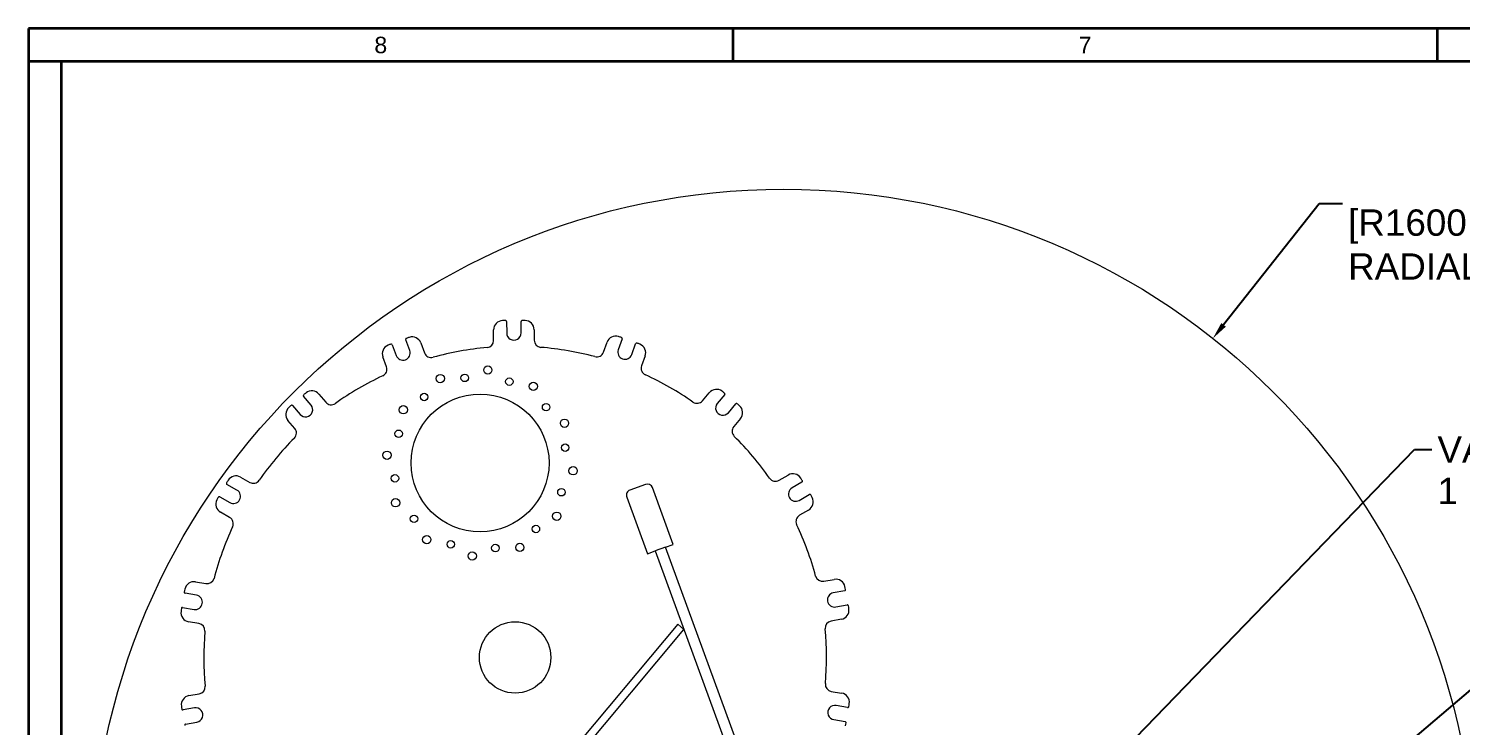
# Model space of a CAD drawing. Header units: inches. Extents: x 20 to 536, y 8 to 344.
# Drawn here: x 20 to 150.4, y 280.5 to 344 of the extents above; entities that cross this region are included whole.
import ezdxf

# ---------------------------------------------------------------- set-up
doc = ezdxf.new("R2010")
doc.units = ezdxf.units.IN
doc.header["$LTSCALE"] = 16
doc.header["$MEASUREMENT"] = 0
doc.layers.get('0').update_dxf_attribs({"lineweight": 25})
for name, color, linetype, lineweight in [('Border', 7, 'Continuous', 35), ('Dimension (ANSI)', 7, 'Continuous', 25), ('Symbol (ANSI)', 7, 'Continuous', 25), ('Visible', 7, 'Continuous', 18)]:
    doc.layers.add(name, color=color, linetype=linetype, lineweight=lineweight)
doc.styles.add('MEMCOR Medium', font='arial.ttf')
doc.styles.add('Standard A-B-C', font='arial.ttf')
doc.styles.add('Standard D-E', font='arial.ttf')
doc.dimstyles.new('Default (ANSI)', dxfattribs={"dimscale": 16, "dimtxt": 0.15, "dimasz": 0.098425, "dimexe": 0.125, "dimexo": 0.0625, "dimgap": 0.031496, "dimtad": 0, "dimtih": 1, "dimtoh": 1, "dimdec": 4, "dimrnd": 1e-08, "dimzin": 3, "dimdsep": 46, "dimlunit": 5, "dimtxsty": 'MEMCOR Medium', "dimcen": 0.09, "dimdle": 0.393701, "dimclrd": 256, "dimclre": 256, "dimclrt": 256, "dimadec": 0, "dimazin": 1, "dimtfac": 0.8, "dimtofl": 0, "dimtmove": 0, "dimatfit": 3, "dimfxl": 1, "dimfrac": 1, "dimtolj": 1, "dimtzin": 4, "dimlwd": -1, "dimlwe": -1, "dimarcsym": 0})
doc.dimstyles.new('Default (ANSI)$7', dxfattribs={"dimscale": 16, "dimtxt": 0.15, "dimasz": 0.098425, "dimexe": 0.125, "dimexo": 0.0625, "dimgap": 0.031496, "dimtad": 0, "dimtih": 1, "dimtoh": 1, "dimdec": 4, "dimrnd": 1e-08, "dimzin": 3, "dimdsep": 46, "dimlunit": 5, "dimtxsty": 'MEMCOR Medium', "dimcen": 0.09, "dimdle": 0.393701, "dimclrd": 256, "dimclre": 256, "dimclrt": 256, "dimadec": 0, "dimazin": 1, "dimtfac": 0.8, "dimtofl": 0, "dimtmove": 0, "dimatfit": 3, "dimfxl": 1, "dimfrac": 1, "dimtolj": 1, "dimtzin": 4, "dimlwd": -1, "dimlwe": -1, "dimarcsym": 0})
doc.dimstyles.new('in [mm] D-E NeptuneBenson$7', dxfattribs={"dimscale": 16, "dimtxt": 0.15, "dimasz": 0.098425, "dimexe": 0.125, "dimexo": 0.063, "dimgap": 0.031496, "dimtad": 0, "dimtih": 1, "dimtoh": 1, "dimdec": 4, "dimrnd": 1e-08, "dimzin": 3, "dimdsep": 46, "dimlunit": 5, "dimtxsty": 'Standard D-E', "dimcen": 0.09, "dimdle": 0.393701, "dimclrd": 256, "dimclre": 256, "dimclrt": 256, "dimadec": 1, "dimazin": 1, "dimtfac": 1, "dimtofl": 0, "dimtmove": 0, "dimatfit": 3, "dimfxl": 1, "dimfrac": 1, "dimtolj": 1, "dimtzin": 4, "dimlwd": -1, "dimlwe": -1, "dimarcsym": 0})

# ---------------------------------------------------------------- blocks, each defined once
blk = doc.blocks.new('Borders 22x34_D')
at = {"layer": 'Border'}
for p, q in [((33.5, 21.5), (1.25, 21.5)), ((1.25, 21.5), (1.25, 0.5)), ((5.2578, 21.5), (5.2578, 21.3125)), ((9.2656, 21.5), (9.2656, 21.3125)), ((33.3125, 21.3125), (1.25, 21.3125)), ((1.4375, 0.5), (1.4375, 21.3125))]:
    blk.add_line(p, q, dxfattribs=at)
at = {"layer": 'Border', "char_height": 0.094, "attachment_point": 5, "style": 'Standard A-B-C'}
for s, insert in [('\\fArial|b0|i0;{\\H0.0940;8}', (3.2539, 21.4062)), ('\\fArial|b0|i0;{\\H0.0940;7}', (7.2617, 21.4069))]:
    blk.add_mtext(s, dxfattribs=dict(at, insert=insert))
blk = doc.blocks.new('*D24')
at = {"layer": 'Defpoints', "color": 0, "transparency": 16777216}
for p in [(127.82, 315.78), (88.73, 266.37)]:
    blk.add_point(p, dxfattribs=at)
at = {"layer": 'Dimension (ANSI)', "transparency": 16777216}
for p, q in [((137.51, 328.03), (128.8, 317.01)), ((139.63, 328.03), (137.51, 328.03))]:
    blk.add_line(p, q, dxfattribs=at)
blk.add_solid([(128.59, 317.18), (129, 316.85), (127.82, 315.78)], dxfattribs=at)
at = {"layer": 'Dimension (ANSI)', "transparency": 16777216, "char_height": 2.4, "attachment_point": 1, "style": 'MEMCOR Medium'}
for s, insert in [('\\A1; \\fArial|b0|i0;R63 in', (160.8, 330.99)), ('\\A1;[R1600.2 mm]{\\P\\fArial|b0|i0;RADIAL CLEARANCE REQUIRED}', (140.13, 327.53))]:
    blk.add_mtext(s, dxfattribs=dict(at, insert=insert))

msp = doc.modelspace()

# ---------------------------------------------------------------- linework, layer by layer
at = {"layer": 'Visible', "linetype": 'Continuous', "lineweight": 18}
for p, q in [((63.52044, 317.31938), (63.52452, 316.26858)), ((64.83451, 316.27366), (64.83043, 317.32447)), ((54.69273, 314.67595), (54.3295, 315.66199)), ((62.3371, 315.60101), (62.33339, 316.55722)), ((66.02336, 316.57153), (66.02707, 315.61532)), ((74.03396, 315.73842), (73.6784, 314.7496)), ((53.10025, 315.20917), (53.46348, 314.22313)), ((55.70801, 315.36246), (56.03853, 314.46519)), ((72.33426, 314.52841), (72.65782, 315.42821)), ((74.91112, 314.30633), (75.26669, 315.29516)), ((76.13016, 314.17962), (75.8066, 313.27981)), ((52.57599, 313.1897), (52.24546, 314.08697)), ((45.70902, 309.70589), (45.03045, 310.50823)), ((46.42826, 310.69825), (47.04574, 309.96814)), ((81.36167, 310.10126), (81.97347, 310.83614)), ((83.37272, 310.65697), (82.70039, 309.84939)), ((44.0302, 309.6623), (44.70877, 308.85995)), ((83.70717, 309.01124), (84.37949, 309.81882)), ((44.22826, 307.58531), (43.61078, 308.31542)), ((84.80935, 308.47524), (84.19756, 307.74035)), ((38.96695, 301.96296), (38.05489, 302.48483)), ((39.30341, 303.14147), (40.13337, 302.66658)), ((76.15756, 302.48255), (74.74902, 301.96679)), ((88.33049, 302.85354), (89.15673, 303.33486)), ((90.41031, 302.68793), (89.50233, 302.15899)), ((37.40429, 301.3478), (38.31635, 300.82593)), ((74.45142, 301.32535), (76.34256, 296.1607)), ((78.69012, 297.02031), (76.79899, 302.18496)), ((90.16173, 301.02705), (91.06971, 301.55598)), ((38.30078, 299.46381), (37.47082, 299.9387)), ((91.01411, 300.14641), (90.18787, 299.66509)), ((76.34256, 296.1607), (77.04683, 296.41858)), ((77.98585, 296.76243), (77.04683, 296.41858)), ((77.04683, 296.41858), (87.00277, 269.22904)), ((77.98585, 296.76243), (78.69012, 297.02031)), ((88.03393, 269.32127), (77.98585, 296.76243)), ((35.19282, 293.60357), (36.13514, 293.44118)), ((92.40017, 293.65944), (93.3412, 293.82914)), ((35.27972, 292.38106), (34.24417, 292.55951)), ((94.29792, 292.79247), (93.26379, 292.60599)), ((34.0217, 291.26854), (35.05724, 291.09009)), ((93.49627, 291.31678), (94.5304, 291.50327)), ((35.50848, 289.80478), (34.56616, 289.96717)), ((79.09215, 289.74221), (64.02159, 271.7109)), ((79.66762, 289.26123), (79.09215, 289.74221)), ((93.99605, 290.19771), (93.05502, 290.02802)), ((64.59706, 271.22993), (79.66762, 289.26123)), ((34.59227, 283.23498), (35.53331, 283.40467)), ((93.07985, 283.62791), (94.02217, 283.46551)), ((35.09206, 282.11591), (34.05793, 281.92942)), ((94.56663, 282.16415), (93.53108, 282.3426)), ((34.29041, 280.64022), (35.32454, 280.8267)), ((93.30861, 281.05163), (94.34416, 280.87318))]:
    msp.add_line(p, q, dxfattribs=at)
for centre, radius in [((88.73184, 266.37172), 63), ((61.80776, 312.90113), 0.3775), ((57.4776, 312.12027), 0.3775), ((59.70215, 312.18092), 0.34045), ((63.76424, 311.8405), 0.34045), ((65.9481, 311.41227), 0.3775), ((61.09976, 304.43063), 6.28), ((56.01448, 310.44391), 0.34045), ((54.11811, 309.27897), 0.3775), ((67.11304, 309.5159), 0.34045), ((68.7894, 308.05278), 0.3775), ((53.68988, 307.09511), 0.34045), ((52.62925, 305.13863), 0.3775), ((68.85005, 305.82823), 0.34045), ((69.57026, 303.72262), 0.3775), ((53.34946, 303.03302), 0.34045), ((53.41011, 300.80847), 0.3775), ((68.50963, 301.76614), 0.34045), ((68.0814, 299.58228), 0.3775), ((55.08648, 299.34535), 0.34045), ((66.18504, 298.41734), 0.34045), ((56.25141, 297.44898), 0.3775), ((58.43527, 297.02075), 0.34045), ((60.39175, 295.96012), 0.3775), ((62.49736, 296.68033), 0.34045), ((64.72191, 296.74098), 0.3775), ((64.29416, 286.71634), 3.25)]:
    msp.add_circle(centre, radius, dxfattribs=at)
for centre, radius, start, end in [((63.17839, 316.56049), 0.845, 92.1411114, 180.2222602), ((64.29416, 286.71634), 30.71, 91.6260209, 92.1411114), ((63.42544, 317.31902), 0.095, 0.2222602, 91.6260209), ((64.92543, 317.32484), 0.095, 88.8184995, 180.2222602), ((64.29416, 286.71634), 30.71, 88.3034089, 88.8184995), ((65.17837, 316.56825), 0.845, 0.2222602, 88.3034089), ((54.41864, 315.69482), 0.095, 108.8184995, 200.2222602), ((64.29416, 286.71634), 30.71, 108.3034089, 108.8184995), ((54.91509, 315.07038), 0.845, 20.2222602, 108.3034089), ((61.68211, 315.59847), 0.655, 275.1676899, 0.2222602), ((64.17952, 316.27112), 0.655, 180.2222602, 0.2222602), ((66.68207, 315.61787), 0.655, 180.2222602, 265.2768304), ((73.45298, 315.14229), 0.845, 72.1411114, 160.2222602), ((64.29416, 286.71634), 30.71, 71.6260209, 72.1411114), ((73.94457, 315.77057), 0.095, 340.2222602, 71.6260209), ((53.03837, 314.37905), 0.845, 112.1411114, 200.2222602), ((64.29416, 286.71634), 30.71, 111.6260209, 112.1411114), ((53.0111, 315.17633), 0.095, 20.2222602, 111.6260209), ((54.0781, 314.44954), 0.655, 200.2222602, 20.2222593), ((56.65316, 314.6916), 0.655, 200.2222602, 285.2768304), ((64.29416, 286.71634), 28.345, 95.1676899, 105.2768304), ((64.29416, 286.71634), 28.345, 75.1676899, 85.2768304), ((71.7179, 314.75004), 0.655, 255.1676899, 340.2222602), ((74.29476, 314.52796), 0.655, 160.2222602, 340.2222602), ((75.35608, 315.26301), 0.095, 68.8184995, 160.2222602), ((64.29416, 286.71634), 30.71, 68.3034089, 68.8184995), ((75.335, 314.46555), 0.845, 340.2222602, 68.3034089), ((51.96136, 312.96329), 0.655, 295.1676899, 20.2222602), ((76.42296, 313.05818), 0.655, 160.2222602, 245.2768304), ((64.29416, 286.71634), 28.345, 115.1676899, 125.2768304), ((64.29416, 286.71634), 28.345, 55.1676899, 65.2768304), ((45.10299, 310.56958), 0.095, 128.8184995, 220.2222602), ((64.29416, 286.71634), 30.71, 128.3034089, 128.8184995), ((45.78307, 310.15259), 0.845, 40.2222602, 128.3034089), ((82.62288, 310.2955), 0.845, 52.1411114, 140.2222602), ((64.29416, 286.71634), 30.71, 51.6260209, 52.1411114), ((83.2997, 310.71775), 0.095, 320.2222602, 51.6260209), ((44.25598, 308.86108), 0.845, 132.1411114, 220.2222602), ((64.29416, 286.71634), 30.71, 131.6260209, 132.1411114), ((43.95767, 309.60095), 0.095, 40.2222602, 131.6260209), ((45.20889, 309.28292), 0.655, 220.2222602, 40.2222602), ((47.54587, 310.39111), 0.655, 220.2222602, 305.2768304), ((80.85828, 310.52033), 0.655, 235.1676899, 320.2222602), ((83.20378, 309.43031), 0.655, 140.2222602, 320.222261), ((84.4525, 309.75804), 0.095, 48.8184995, 140.2222602), ((64.29416, 286.71634), 30.71, 48.3034089, 48.8184995), ((84.15994, 309.01588), 0.845, 320.2222602, 48.3034089), ((84.70094, 307.32128), 0.655, 140.2222602, 225.2768304), ((64.29416, 286.71634), 28.345, 135.1676899, 145.2768304), ((43.72814, 307.16234), 0.655, 315.1676899, 40.2222602), ((64.29416, 286.71634), 28.345, 35.1676899, 45.2768304), ((38.10207, 302.56729), 0.095, 148.8184995, 240.2222602), ((64.29416, 286.71634), 30.71, 148.3034089, 148.8184995), ((38.88376, 302.40804), 0.845, 60.2222602, 148.3034089), ((40.45866, 303.23509), 0.655, 240.2222602, 325.2768304), ((76.32948, 302.01304), 0.5, 20.1111301, 110.1111301), ((88.00079, 303.41952), 0.655, 215.1676899, 300.2222602), ((89.58207, 302.60471), 0.845, 32.1411114, 120.2222602), ((64.29416, 286.71634), 30.71, 31.6260209, 32.1411114), ((90.3625, 302.77001), 0.095, 300.2222602, 31.6260209), ((64.29416, 286.71634), 30.71, 151.6260209, 152.1411114), ((37.35711, 301.26535), 0.095, 60.2222602, 151.6260209), ((38.64165, 301.39444), 0.655, 240.2222602, 60.2222602), ((74.92094, 301.49727), 0.5, 110.1111301, 200.1111301), ((89.83203, 301.59302), 0.655, 120.2222602, 300.2222602), ((90.58878, 300.87655), 0.845, 300.2222602, 28.3034089), ((91.11753, 301.47389), 0.095, 28.8184995, 120.2222602), ((64.29416, 286.71634), 30.71, 28.3034089, 28.8184995), ((37.89048, 300.67213), 0.845, 152.1411114, 240.2222602), ((64.29416, 286.71634), 28.345, 155.1676899, 165.2768304), ((37.97548, 298.8953), 0.655, 335.1676899, 60.2222602), ((90.51757, 299.09912), 0.655, 120.2222602, 205.2768304), ((64.29416, 286.71634), 28.345, 15.1676899, 25.2768304), ((35.04931, 292.77085), 0.845, 80.2222602, 168.3034089), ((36.24638, 294.08667), 0.655, 260.2222602, 345.2768304), ((92.28393, 294.30405), 0.655, 195.1676899, 280.2222602), ((93.49116, 292.99755), 0.845, 12.1411114, 100.2222602), ((34.2603, 292.65313), 0.095, 168.8184995, 260.2222602), ((64.29416, 286.71634), 30.71, 168.3034089, 168.8184995), ((35.16848, 291.73557), 0.655, 260.2222602, 80.2222602), ((93.38003, 291.96138), 0.655, 100.2222602, 280.2222602), ((94.28106, 292.88596), 0.095, 280.2222602, 11.6260209), ((64.29416, 286.71634), 30.71, 11.6260209, 12.1411114), ((34.70966, 290.7999), 0.845, 172.1411114, 260.2222602), ((64.29416, 286.71634), 30.71, 171.6260209, 172.1411114), ((34.00556, 291.17492), 0.095, 80.2222602, 171.6260209), ((93.8461, 291.0293), 0.845, 280.2222602, 8.3034089), ((94.54726, 291.40977), 0.095, 8.8184995, 100.2222602), ((64.29416, 286.71634), 30.71, 8.3034089, 8.8184995), ((35.39724, 289.1593), 0.655, 355.1676899, 80.2222602), ((93.17126, 289.38341), 0.655, 100.2222602, 185.2768304), ((64.29416, 286.71634), 28.345, 175.1676899, 185.2768304), ((64.29416, 286.71634), 28.345, 355.1676899, 5.2768304), ((93.19108, 284.27339), 0.655, 175.1676899, 260.2222602), ((34.74223, 282.40339), 0.845, 100.2222602, 188.3034089), ((35.41707, 284.04927), 0.655, 280.2222602, 5.2768304), ((93.87867, 282.63279), 0.845, 352.1411114, 80.2222602), ((64.29416, 286.71634), 30.71, 188.3034089, 188.8184995), ((34.04107, 282.02291), 0.095, 188.8184995, 280.2222602), ((35.2083, 281.4713), 0.655, 280.2222602, 100.2222602), ((93.41985, 281.69712), 0.655, 80.2222602, 260.2222602), ((94.58276, 282.25777), 0.095, 260.2222602, 351.6260209), ((64.29416, 286.71634), 30.71, 351.6260209, 352.1411114), ((34.30727, 280.54672), 0.095, 100.2222602, 191.6260209), ((94.32802, 280.77956), 0.095, 348.8184995, 80.2222602), ((64.29416, 286.71634), 30.71, 348.3034089, 348.8184995)]:
    msp.add_arc(centre, radius, start, end, dxfattribs=at)

# ---------------------------------------------------------------- block references
at = {"xscale": 16, "yscale": 16, "zscale": 16}
msp.add_blockref('Borders 22x34_D', (0, 0), dxfattribs=at)

# ---------------------------------------------------------------- texts
at = {"layer": 'Symbol (ANSI)', "insert": (148.26755, 306.86511), "char_height": 2.4000001, "width": 45.8341493, "attachment_point": 1, "line_spacing_factor": 0.944221, "style": 'MEMCOR Medium'}
msp.add_mtext('\\fArial|b0|i0;VACUUM TRANSFER \\P\\fArial|b0|i0;1 1/2 in [DN40] CONNECTION', dxfattribs=at)

# ---------------------------------------------------------------- dimensions: what is measured, and where the dimension line sits
at = {"layer": 'Dimension (ANSI)'}
dim = msp.add_radius_dim(center=(88.73184, 266.37172), mpoint=(127.81946, 315.7798), text=' \\fArial|b0|i0;<> in\\X[R1600.2 mm]{\\P\\fArial|b0|i0;RADIAL CLEARANCE REQUIRED}', dimstyle='Default (ANSI)', override={"dimgap": 0.031496, "dimdec": 4, "dimlfac": 1, "dimpost": '', "dimcen": 0, "dimtol": 0, "dimlim": 0, "dimtp": 0, "dimtm": 0, "dimtdec": 2, "dimtvp": -0.333333}, dxfattribs=at)
dim.commit()
dim.dimension.update_dxf_attribs({"geometry": '*D24', "text_midpoint": (165.99643, 328.03365), "dimtype": 164})

# ---------------------------------------------------------------- leaders
at = {"layer": 'Symbol (ANSI)', "annotation_type": 0, "has_hookline": 1, "hookline_direction": 0}
for points, dimstyle, text_width in [([(100.09258, 258.05555), (146.18881, 305.66511), (147.76362, 305.66511)], 'Default (ANSI)$7', 45.194), ([(140.59032, 274.65831), (155.30871, 287.19198), (156.88351, 287.19198)], 'in [mm] D-E NeptuneBenson$7', 20.5588)]:
    msp.add_leader(points, dimstyle=dimstyle, override={"dimtad": 0}, dxfattribs=dict(at, text_width=text_width))

doc.saveas('drawing.dxf')
